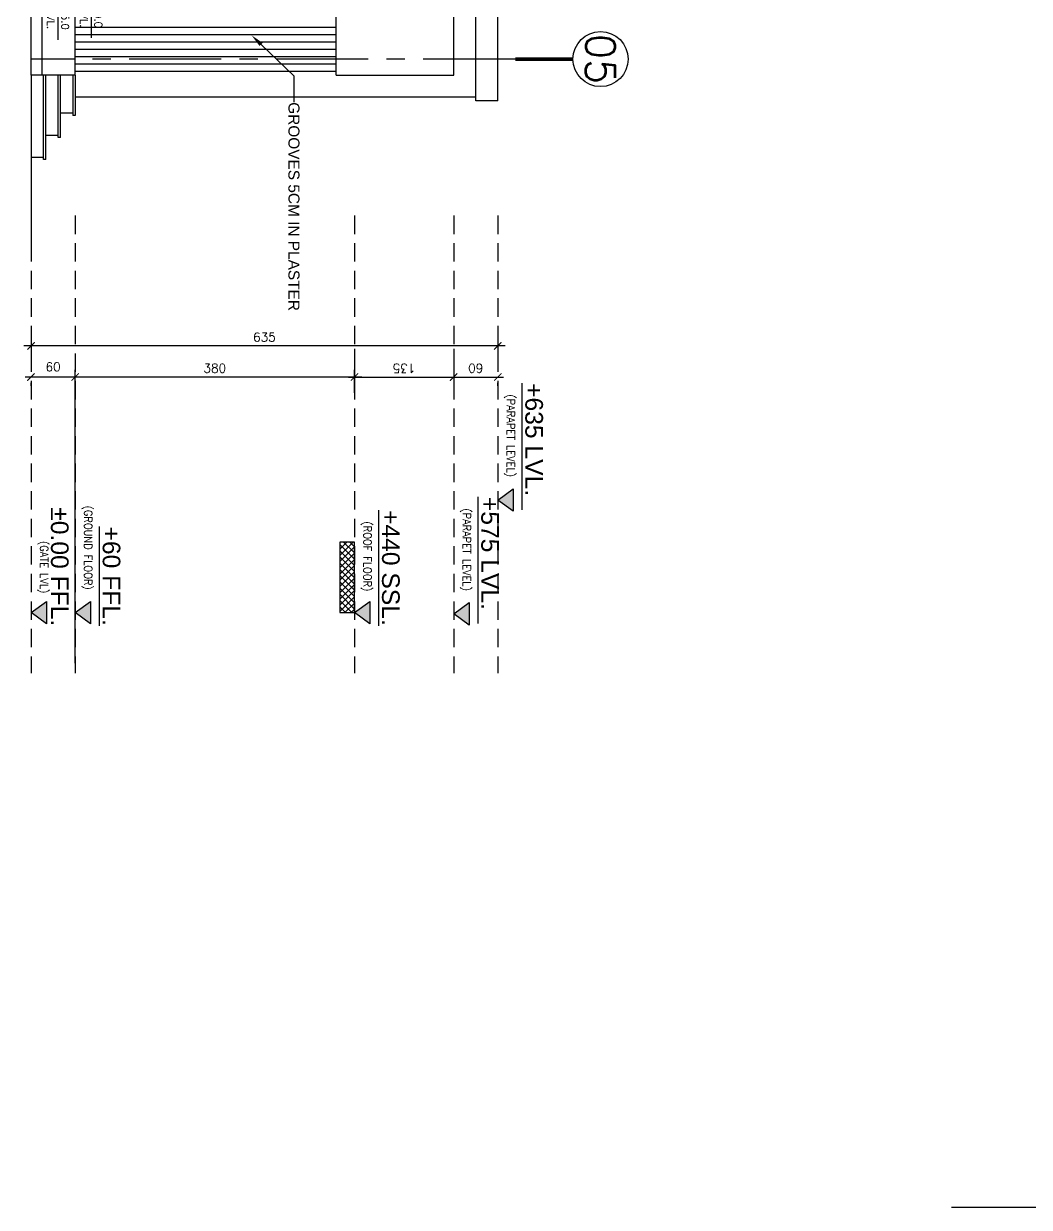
# Model space of a CAD drawing. Header units: centimetres. Extents: x -3287 to 4304, y -2406 to 3974.
# Drawn here: x -3287 to -1919, y -748 to 863 of the extents above; entities that cross this region are included whole.
import ezdxf
from ezdxf import colors
from ezdxf.entities.mleader import LeaderData, LeaderLine
from ezdxf.enums import TextEntityAlignment as Align
from ezdxf.math import Vec2, Vec3

# ---------------------------------------------------------------- set-up
doc = ezdxf.new("R2010")
doc.units = ezdxf.units.CM
doc.header["$LTSCALE"] = 100
doc.header["$MEASUREMENT"] = 0
doc.header["$PDMODE"] = 35
doc.linetypes.add('GRID$0$XREF GRID$0$GRIDS$0$CENTER', pattern=[2, 1.25, -0.25, 0.25, -0.25])
doc.linetypes.add('HIDDEN', pattern=[0.375, 0.25, -0.125])
for name, color, linetype in [('ARROW INDICATOR', 4, 'Continuous'), ('DIM-IN', 1, 'Continuous'), ('LEVEL', 2, 'Continuous'), ('LVL', 2, 'Continuous'), ('WALL-01', 7, 'Continuous'), ('WALL-03', 2, 'Continuous'), ('XREF GRID', 11, 'GRID$0$XREF GRID$0$GRIDS$0$CENTER')]:
    doc.layers.add(name, color=color, linetype=linetype)
doc.styles.add('20', font='romans.shx')
doc.styles.add('ART', font='arial.ttf')
doc.styles.add('DIMA', font='romans.shx', dxfattribs={"width": 0.8})
doc.styles.add('GRID$0$XREF GRID$0$GRIDS$0$18', font='romans.shx', dxfattribs={"width": 0.85, "height": 15})
doc.styles.add('ROMANS', font='romans')
doc.dimstyles.new('100', dxfattribs={"dimtxt": 15, "dimasz": 10, "dimexe": 8, "dimexo": 12, "dimgap": 6, "dimtad": 1, "dimdec": 0, "dimzin": 0, "dimdsep": 46, "dimtxsty": '20', "dimblk": 'ARCHTICK', "dimcen": 30, "dimdle": 8, "dimclrd": 1, "dimclre": 1, "dimclrt": 2, "dimadec": 0, "dimazin": 0, "dimtfac": 1, "dimtdec": 0, "dimtmove": 2, "dimatfit": 3, "dimldrblk": 'OBLIQUE', "dimfxl": 100, "dimtolj": 1, "dimtzin": 0, "dimarcsym": 0})
doc.dimstyles.new('AS-17-100', dxfattribs={"dimtxt": 12, "dimasz": 10, "dimexe": 10, "dimexo": 10, "dimgap": 6, "dimtad": 1, "dimtoh": 1, "dimdec": 0, "dimdsep": 46, "dimtxsty": 'ROMANS', "dimblk1": 'ARCHTICK', "dimblk2": 'ARCHTICK', "dimsah": 1, "dimcen": 25, "dimdle": 10, "dimclrd": 1, "dimclre": 1, "dimclrt": 2, "dimadec": 0, "dimazin": 0, "dimtfac": 1, "dimtdec": 0, "dimtofl": 0, "dimtmove": 2, "dimatfit": 3, "dimldrblk": 'ARCHTICK', "dimfxl": 1, "dimtolj": 1, "dimtzin": 0, "dimarcsym": 0})

# ---------------------------------------------------------------- blocks, each defined once
blk = doc.blocks.new('LEVEL- ELEV-1')
blk.add_hatch(color=256).paths.add_polyline_path([(0.16, 0.277), (0, 0.277), (0, 0)])
for p, q in [((0.22, 0.381), (0, 0)), ((0.22, 0.381), (1.155, 0.381)), ((0, 0), (-0.16, 0.277)), ((-0.16, 0.277), (0.16, 0.277)), ((0, 0), (0, 0.277))]:
    blk.add_line(p, q)
blk = doc.blocks.new('LEVEL- ELEV')
at = {"xscale": 0.8999999999999986, "yscale": 0.8999999999999986, "zscale": 0.8999999999999986}
blk.add_blockref('LEVEL- ELEV-1', (0, 0), dxfattribs=at)
at = {"style": 'DIMA'}
for tag, p in [('+XX.XX', (0.156, 0.421)), ('FFL.', (0.383, 0.11))]:
    blk.add_attdef(tag, p, '', height=0.162, dxfattribs=at)
blk = doc.blocks.new('_ARCHTICK')
at = {"color": 0, "linetype": 'ByBlock', "const_width": 0.15}
blk.add_lwpolyline([(-0.5, -0.5), (0.5, 0.5)], dxfattribs=at)
blk = doc.blocks.new('*D80')
at = {"layer": 'Defpoints', "color": 0, "ltscale": 0.5, "transparency": 16777216}
for p in [(970.6, 572.3, 0), (1020.9, 572.3), (970.6, 437.3, 0)]:
    blk.add_point(p, dxfattribs=at)
at = {"layer": 'DIM-IN', "color": 1, "lineweight": -2, "ltscale": 0.5, "transparency": 16777216}
for p, q in [((1020.9, 429.3), (1020.9, 580.3)), ((982.6, 572.3), (1028.9, 572.3)), ((982.6, 437.3), (1028.9, 437.3))]:
    blk.add_line(p, q, dxfattribs=at)
at = {"layer": 'DIM-IN', "color": 1, "lineweight": -2, "ltscale": 0.5, "transparency": 16777216, "xscale": 10, "yscale": 10, "zscale": 10}
for p, rotation in [((1020.9, 572.3), 90), ((1020.9, 437.3), 270)]:
    blk.add_blockref('_ARCHTICK', p, dxfattribs=dict(at, rotation=rotation))
at = {"layer": 'DIM-IN', "color": 2, "ltscale": 0.5, "transparency": 16777216, "insert": (1008.9, 504.8), "char_height": 12, "attachment_point": 5, "rotation": 270, "style": '20'}
blk.add_mtext('\\A1;135', dxfattribs=at)
blk = doc.blocks.new('_OBLIQUE')
at = {"color": 0, "linetype": 'ByBlock'}
blk.add_line((-0.5, -0.5), (0.5, 0.5), dxfattribs=at)
blk = doc.blocks.new('*D81')
at = {"layer": 'Defpoints', "color": 0, "ltscale": 0.5, "transparency": 16777216}
for p in [(1020.9, 57.3, 0), (1020.9, -2.7, 0), (1020.9, -2.7)]:
    blk.add_point(p, dxfattribs=at)
at = {"layer": 'DIM-IN', "color": 1, "lineweight": -2, "ltscale": 0.5, "transparency": 16777216}
for p, q in [((1020.9, 65.3), (1020.9, -10.7)), ((1032.9, 57.3), (1028.9, 57.3)), ((1032.9, -2.7), (1028.9, -2.7))]:
    blk.add_line(p, q, dxfattribs=at)
at = {"layer": 'DIM-IN', "color": 1, "lineweight": -2, "ltscale": 0.5, "transparency": 16777216, "xscale": 10, "yscale": 10, "zscale": 10}
for p, rotation in [((1020.9, 57.3), 90), ((1020.9, -2.7), 270)]:
    blk.add_blockref('_ARCHTICK', p, dxfattribs=dict(at, rotation=rotation))
at = {"layer": 'DIM-IN', "color": 2, "ltscale": 0.5, "transparency": 16777216, "insert": (1007, 27.3), "char_height": 12, "attachment_point": 5, "rotation": 90, "style": '20'}
blk.add_mtext('\\A1;60', dxfattribs=at)
blk = doc.blocks.new('*D84')
at = {"layer": 'Defpoints', "color": 0, "transparency": 16777216}
for p in [(1052.3, 437.3, 0), (1020.9, 57.3), (1420.4, 57.3, 0)]:
    blk.add_point(p, dxfattribs=at)
at = {"layer": 'DIM-IN', "color": 1, "lineweight": -2, "transparency": 16777216}
for p, q in [((1042.3, 437.3), (1010.9, 437.3)), ((1020.9, 447.3), (1020.9, 47.3)), ((1410.4, 57.3), (1010.9, 57.3))]:
    blk.add_line(p, q, dxfattribs=at)
at = {"layer": 'DIM-IN', "color": 1, "lineweight": -2, "transparency": 16777216, "xscale": 10, "yscale": 10, "zscale": 10}
for p, rotation in [((1020.9, 437.3), 90), ((1020.9, 57.3), 270)]:
    blk.add_blockref('_ARCHTICK', p, dxfattribs=dict(at, rotation=rotation))
at = {"layer": 'DIM-IN', "color": 2, "transparency": 16777216, "insert": (1008.9, 247.3), "char_height": 12, "attachment_point": 5, "rotation": 90, "style": 'ROMANS'}
blk.add_mtext('\\A1;380', dxfattribs=at)
blk = doc.blocks.new('*D82')
at = {"layer": 'Defpoints', "color": 0, "transparency": 16777216}
for p in [(956.3, 632.3), (957.9, -2.7), (978.5, -2.7)]:
    blk.add_point(p, dxfattribs=at)
at = {"layer": 'DIM-IN', "color": 1, "lineweight": -2, "transparency": 16777216}
for p, q in [((966.3, 632.3), (988.5, 632.3)), ((978.5, 642.3), (978.5, -12.7)), ((967.9, -2.7), (988.5, -2.7))]:
    blk.add_line(p, q, dxfattribs=at)
at = {"layer": 'DIM-IN', "color": 1, "lineweight": -2, "transparency": 16777216, "xscale": 10, "yscale": 10, "zscale": 10}
for p, rotation in [((978.5, 632.3), 90), ((978.5, -2.7), 270)]:
    blk.add_blockref('_ARCHTICK', p, dxfattribs=dict(at, rotation=rotation))
at = {"layer": 'DIM-IN', "color": 2, "transparency": 16777216, "insert": (966.5, 314.8), "char_height": 12, "attachment_point": 5, "rotation": 90, "style": 'ROMANS'}
blk.add_mtext('\\A1;635', dxfattribs=at)
blk = doc.blocks.new('*D83')
at = {"layer": 'Defpoints', "color": 0, "transparency": 16777216}
for p in [(1020.9, 632.3), (1020.9, 632.3), (970.6, 572.3)]:
    blk.add_point(p, dxfattribs=at)
at = {"layer": 'DIM-IN', "color": 1, "lineweight": -2, "transparency": 16777216}
for p, q in [((1020.9, 564.3), (1020.9, 640.3)), ((1032.9, 632.3), (1028.9, 632.3)), ((982.6, 572.3), (1028.9, 572.3))]:
    blk.add_line(p, q, dxfattribs=at)
at = {"layer": 'DIM-IN', "color": 1, "lineweight": -2, "transparency": 16777216, "xscale": 10, "yscale": 10, "zscale": 10}
for p, rotation in [((1020.9, 632.3), 90), ((1020.9, 572.3), 270)]:
    blk.add_blockref('_ARCHTICK', p, dxfattribs=dict(at, rotation=rotation))
at = {"layer": 'DIM-IN', "color": 2, "transparency": 16777216, "insert": (1008.9, 602.3), "char_height": 12, "attachment_point": 5, "rotation": 270, "style": '20'}
blk.add_mtext('\\A1;60', dxfattribs=at)
blk = doc.blocks.new('LVL_!')
at = {"layer": 'LEVEL', "linetype": 'Continuous', "extrusion": (6.07962e-07, 6.07962e-07, 1)}
for points in [[(1173, 653.2), (1203.5, 653.2), (1188.3, 632.3)], [(1327.9, 593.2), (1358.5, 593.2), (1343.2, 572.3)], [(1326.2, 458.2), (1356.7, 458.2), (1341.5, 437.3)], [(1326.2, 78.2), (1356.7, 78.2), (1341.5, 57.3)], [(1326.2, 18.2), (1356.7, 18.2), (1341.5, -2.7)]]:
    blk.add_hatch(color=256, dxfattribs=at).paths.add_polyline_path(points)
at = {"layer": 'LEVEL', "extrusion": (6.07962e-07, 6.07962e-07, 1)}
h = blk.add_hatch(dxfattribs=at)
h.set_pattern_fill('ANSI37', color=8, scale=48, angle=1080, style=0)
h.set_pattern_definition([(45, (-787.396, 2050.3923), (-4.242641, 4.242641), []), (135, (-787.396, 2050.3923), (-4.242641, -4.242641), [])])
h.paths.add_polyline_path([(1245.5, 417.3), (1341.4, 417.3), (1341.4, 437.3), (1245.5, 437.3)])
at = {"layer": 'LEVEL', "color": 8, "linetype": 'HIDDEN'}
for p, q in [((801.2, 632.3), (1424.1, 632.3)), ((801.2, 572.3, 0), (1424.1, 572.3, 0)), ((801.2, 437.3), (1424.1, 437.3)), ((801.2, 57.3, 0), (1424.1, 57.3, 0)), ((801.2, -2.7), (1424.1, -2.7))]:
    blk.add_line(p, q, dxfattribs=at)
at = {"layer": 'LEVEL', "linetype": 'Continuous', "extrusion": (6.07962e-07, 6.07962e-07, 1), "elevation": 0}
for points in [[(1173, 653.2), (1203.5, 653.2), (1188.3, 632.3)], [(1327.9, 593.2), (1358.5, 593.2), (1343.2, 572.3)], [(1326.2, 458.2), (1356.7, 458.2), (1341.5, 437.3)], [(1326.2, 78.2), (1356.7, 78.2), (1341.5, 57.3)], [(1326.2, 18.2), (1356.7, 18.2), (1341.5, -2.7)]]:
    blk.add_lwpolyline(points, close=True, dxfattribs=at)
at = {"layer": 'LEVEL', "color": 6, "extrusion": (6.07962e-07, 6.07962e-07, 1), "elevation": 0}
blk.add_lwpolyline([(1245.5, 417.3), (1341.4, 417.3), (1341.4, 437.3), (1245.5, 437.3)], close=True, dxfattribs=at)
at = {"layer": 'LEVEL', "linetype": 'Continuous', "extrusion": (6.07962e-07, 6.07962e-07, 1), "style": 'ART'}
for s, p in [('%%U+635 LVL.  ', (1029.1, 669.8, 0)), ('%%U+575 LVL.  ', (1184, 609.8, 0)), ('%%U+440 SSL.', (1201.9, 474.8, 0)), ('%%U+60 FFL.', (1224.3, 94.8, 0)), ('%%P0.00 FFL.', (1198.1, 24.4, 0))]:
    blk.add_text(s, height=24, dxfattribs=at).set_placement(p)
at = {"layer": 'LEVEL', "color": 2, "extrusion": (6.07962e-07, 6.07962e-07, 1), "style": 'ROMANS', "width": 0.9}
for s, p in [('(PARAPET LEVEL)', (1044.5, 644.7, 0)), ('(PARAPET LEVEL)', (1199.5, 584.7, 0)), ('(ROOF FLOOR)', (1217.3, 449.7, 0)), ('(GROUND FLOOR)', (1195.8, 69.7, 0)), ('(GATE LVL)', (1243.9, 9.7, 0))]:
    blk.add_text(s, height=10.88, dxfattribs=at).set_placement(p)
at = {"layer": 'DIM-IN'}
for base, p1, p2, picture, middle in [((978.5, -2.7), (956.3, 632.3), (957.9, -2.7), '*D82', (966.5, 314.8)), ((1020.9, 57.3), (1052.3, 437.3, 0), (1420.4, 57.3, 0), '*D84', (1008.9, 247.3))]:
    dim = blk.add_linear_dim(base=base, p1=p1, p2=p2, angle=90, dimstyle='AS-17-100', dxfattribs=at)
    dim.commit()
    dim.dimension.update_dxf_attribs({"geometry": picture, "text_midpoint": middle})
dim = blk.add_linear_dim(base=(1020.9, 632.3), p1=(970.6, 572.3), p2=(1020.9, 632.3), angle=90, dimstyle='100', override={"dimtxt": 12, "dimfxl": 10}, dxfattribs=at)
dim.commit()
dim.dimension.update_dxf_attribs({"geometry": '*D83', "text_midpoint": (1008.9, 602.3)})
at = {"layer": 'DIM-IN', "ltscale": 0.5}
dim = blk.add_linear_dim(base=(1020.9, 572.3, 0), p1=(970.6, 437.3), p2=(970.6, 572.3), angle=90, dimstyle='100', override={"dimtxt": 12, "dimfxl": 10}, dxfattribs=at)
dim.commit()
dim.dimension.update_dxf_attribs({"geometry": '*D80', "text_midpoint": (1008.9, 504.8, 0)})
dim = blk.add_linear_dim(base=(1020.9, -2.7), p1=(1020.9, 57.3, 0), p2=(1020.9, -2.7, 0), angle=90, dimstyle='100', override={"dimtxt": 12, "dimfxl": 10}, dxfattribs=at)
dim.commit()
dim.dimension.update_dxf_attribs({"geometry": '*D81', "text_midpoint": (1007, 27.3), "dimtype": 128})

msp = doc.modelspace()

# ---------------------------------------------------------------- linework, layer by layer
at = {"layer": 'WALL-01'}
for p, q in [((-3277.3, 793), (-3277.3, 2713)), ((-3262.3, 793), (-3262.3, 2713)), ((-3217.3, 793), (-3217.3, 2713)), ((-2862.3, 793), (-2862.3, 2713)), ((-2702.3, 793, 0), (-2702.3, 2713, 0)), ((-3217.3, 793), (-3277.3, 793)), ((-2862.3, 793), (-2702.3, 793, 0))]:
    msp.add_line(p, q, dxfattribs=at)
at = {"layer": 'WALL-01', "color": 8}
for p, q in [((-2672.3, 758), (-2672.3, 2648)), ((-2642.3, 758), (-2642.3, 2648)), ((-3277.3, 793), (-3277.3, 553.1)), ((-3260.3, 678), (-3260.3, 793)), ((-3257.3, 678), (-3257.3, 793)), ((-3240.3, 708), (-3240.3, 793)), ((-3237.3, 708), (-3237.3, 793)), ((-3220.3, 793), (-3220.3, 738)), ((-3217.3, 793), (-3217.3, 738)), ((-2672.3, 763), (-3217.3, 763)), ((-2642.3, 758), (-2672.3, 758)), ((-3220.3, 741), (-3237.3, 741)), ((-3217.3, 738), (-3220.3, 738)), ((-3240.3, 711), (-3257.3, 711)), ((-3237.3, 708), (-3240.3, 708)), ((-3260.3, 681), (-3277.3, 681)), ((-3257.3, 678), (-3260.3, 678)), ((-1785, -748, 0), (-2024.9, -748, 0))]:
    msp.add_line(p, q, dxfattribs=at)
at = {"layer": 'WALL-03'}
for p, q in [((-2862.3, 858), (-3217.3, 858)), ((-2862.3, 848), (-3217.3, 848)), ((-2862.3, 838), (-3217.3, 838)), ((-2862.3, 828), (-3217.3, 828)), ((-2862.3, 818), (-3217.3, 818)), ((-2862.3, 808), (-3217.3, 808)), ((-2862.3, 798), (-3217.3, 798))]:
    msp.add_line(p, q, dxfattribs=at)
at = {"layer": 'XREF GRID'}
msp.add_line((-2618.6, 814.8), (-3277.3, 814.8), dxfattribs=at)
at = {"layer": 'XREF GRID', "color": 3, "linetype": 'Continuous', "const_width": 5}
msp.add_lwpolyline([(-2618.6, 814.8), (-2540, 814.8)], dxfattribs=at)
at = {"layer": 'XREF GRID', "color": 3, "linetype": 'Continuous'}
msp.add_circle((-2502.5, 814.8), 37.5, dxfattribs=at)

# ---------------------------------------------------------------- block references
at = {"layer": 'DIM-IN', "rotation": 270}
msp.add_blockref('LVL_!', (-3274.6, 1402.9), dxfattribs=at)
at = {"layer": 'LVL', "ltscale": 0.5, "extrusion": (0, 0, -1)}
ref = msp.add_blockref('LEVEL- ELEV', (3262.3, 906.7), dxfattribs=dict(at, xscale=-63.00479306199131, yscale=63.00479304976771, zscale=63.00479306199122, rotation=90))
ref.add_attrib('FFL.', 'LVL.', (3255.3, 882.6), dxfattribs={"layer": '0', "extrusion": (0, 0, -1), "height": 10.15, "rotation": 90, "style": 'DIMA', "text_generation_flag": 2})
ref.add_attrib('+XX.XX', '+15.0', (3235.8, 896.4), dxfattribs={"layer": '0', "extrusion": (0, 0, -1), "height": 10.15, "rotation": 90, "style": 'DIMA', "text_generation_flag": 2})
ref = msp.add_blockref('LEVEL- ELEV', (3217.3, 909.1), dxfattribs=dict(at, xscale=-63.00479306199131, yscale=63.00479304976771, zscale=63.00479306199122, rotation=90))
ref.add_attrib('FFL.', 'LVL.', (3210.3, 884.9), dxfattribs={"layer": '0', "extrusion": (0, 0, -1), "height": 10.15, "rotation": 90, "style": 'DIMA', "text_generation_flag": 2})
ref.add_attrib('+XX.XX', '+60.0', (3190.8, 898.8), dxfattribs={"layer": '0', "extrusion": (0, 0, -1), "height": 10.15, "rotation": 90, "style": 'DIMA', "text_generation_flag": 2})

# ---------------------------------------------------------------- texts
at = {"layer": 'XREF GRID', "color": 4, "linetype": 'Continuous', "style": 'GRID$0$XREF GRID$0$GRIDS$0$18'}
msp.add_text('05', height=40, rotation=270, dxfattribs=at).set_placement((-2502.5, 814.8), align=Align.MIDDLE)

# ---------------------------------------------------------------- leaders
at = {"layer": 'ARROW INDICATOR'}
ml = msp.add_multileader_mtext('Standard', dxfattribs=at)
ml.set_content('GROOVES 5CM IN PLASTER', color=256, style='ART')
ml.set_leader_properties()
ml.build(insert=Vec2(0, 0))
ml.multileader.update_dxf_attribs({"text_right_attachment_type": 6, "dogleg_length": 0.36, "arrow_head_size": 18})
ctx = ml.context
ctx.base_point, ctx.char_height, ctx.arrow_head_size, ctx.landing_gap_size, ctx.plane_origin, ctx.plane_x_axis, ctx.plane_y_axis = Vec3(-2919.7, 756.2), 15, 18, 0.09, Vec3(-2977.3, 847.2), Vec3(0, -1), Vec3(1, 0)
ctx.right_attachment = 6
notes = []
notes.append((ctx, [(0, (1, 1, 0), (-2919.7, 791.9), (0, -1), 35.7, [(0, [(-2977.3, 847.2)], 0, [])])]))
ctx.mtext.insert, ctx.mtext.text_direction, ctx.mtext.rotation, ctx.mtext.flow_direction = Vec3(-2912.1, 756.1), Vec3(0, -1), 4.712389, 5
for ctx, leaders in notes:
    for number, flags, end, landing, length, lines in leaders:
        leader = LeaderData()
        leader.index, (leader.has_last_leader_line, leader.has_dogleg_vector, leader.attachment_direction) = number, flags
        leader.last_leader_point, leader.dogleg_vector, leader.dogleg_length = Vec3(end), Vec3(landing), length
        for number, points, colour, breaks in lines:
            line = LeaderLine()
            line.index, line.vertices, line.color, line.breaks = number, Vec3.list(points), colors.encode_raw_color(colour), breaks
            leader.lines.append(line)
        ctx.leaders.append(leader)

doc.saveas('drawing.dxf')
